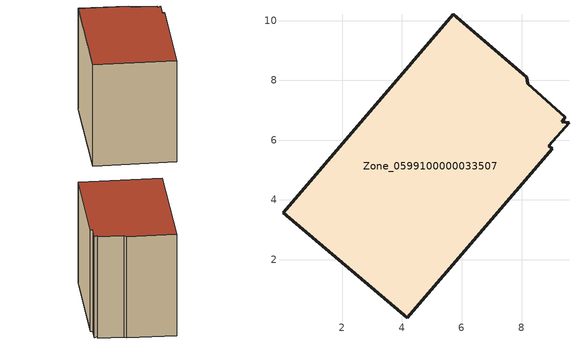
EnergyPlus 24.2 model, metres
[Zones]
Zone_0599100000033507
 floor ground (C_G): 8.91,5.81 9.03,5.71 4.18,0.06 0.02,3.56 5.71,10.21 8.17,8.1 8.21,7.88 9.47,6.77 9.35,6.62 9.59,6.59 z0
 wall outside (C_F): 8.17,8.1 5.71,10.21 0.02,3.56 4.18,0.06 9.03,5.71 8.91,5.81 9.59,6.59 9.35,6.62 9.47,6.77 8.21,7.88 8.17,8.1 z0:7.15
 roof outside (C_R): 8.91,5.81 9.59,6.59 9.35,6.62 9.47,6.77 8.21,7.88 8.17,8.1 5.71,10.21 0.02,3.56 4.18,0.06 9.03,5.71 z7.15
[BUILDING]
Pand.0599100000033507: North Axis=0; Terrain=City; Loads Convergence Tolerance Value=0.04; Temperature Convergence Tolerance Value=0.4; Solar Distribution=FullExterior; Maximum Number of Warmup Days=25; Minimum Number of Warmup Days=1
[Site:Location]
Rotterdam.The.Hague.AP_ZH_NLD Design_Conditions: Latitude=51.96; Longitude=4.45; Time Zone=1; Elevation=-4.5
[SITE:GROUNDTEMPERATURE:BUILDINGSURFACE]
18, 18, 18, 18, 18, 18, 18, 18, 18, 18, 18, 18
[MATERIAL] Thermal Absorptance=0.9; Solar Absorptance=0.7; Visible Absorptance=0.7
Name | Roughness | Thickness | Conductivity | Density | Specific Heat
G.TC.1946 | MediumSmooth | 0.15 | 1 | 540 | 1210
F.TC.1946 | Rough | 0.3 | 0.857143 | 1920 | 840
R.TC.1946 | MediumRough | 0.2 | 0.909091 | 1500 | 1000
[CONSTRUCTION]
C_G: G.TC.1946
C_F: F.TC.1946
C_R: R.TC.1946
[ZONE]
Zone_0599100000033507: Type=1; Multiplier=1; Ceiling Height=Autocalculate; Volume=Autocalculate; Floor Area=autocalculate; Part of Total Floor Area=Yes
[ZONEINFILTRATION:DESIGNFLOWRATE]
Infil_Zone_0599100000033507: Zone or ZoneList or Space or SpaceList=Zone_0599100000033507; Schedule=AlwaysOn; Design Flow Rate Calculation Method=Flow/Area; Flow Rate per Floor Area=0.003; Constant Term Coefficient=1; Temperature Term Coefficient=0; Velocity Term Coefficient=0; Velocity Squared Term Coefficient=0
[HVACTEMPLATE:ZONE:IDEALLOADSAIRSYSTEM]
Zone_0599100000033507: Maximum Heating Supply Air Temperature=50; Minimum Cooling Supply Air Temperature=13; Maximum Heating Supply Air Humidity Ratio=0.0156; Minimum Cooling Supply Air Humidity Ratio=0.0077; Heating Limit=NoLimit; Cooling Limit=NoLimit; Dehumidification Control Type=ConstantSensibleHeatRatio; Cooling Sensible Heat Ratio=0.7; Dehumidification Setpoint=60; Humidification Control Type=None; Humidification Setpoint=30; Outdoor Air Method=None; Outdoor Air Flow Rate per Person=0.00944; Outdoor Air Flow Rate per Zone Floor Area=0; Outdoor Air Flow Rate per Zone=0; Demand Controlled Ventilation Type=None; Outdoor Air Economizer Type=NoEconomizer; Heat Recovery Type=None; Sensible Heat Recovery Effectiveness=0.7; Latent Heat Recovery Effectiveness=0.65
[ZONECONTROL:THERMOSTAT]
ThermostatControl_Zone_0599100000033507: Zone or ZoneList=Zone_0599100000033507; Control Type Schedule=DualSetpointControlType; Control 1=Thermostat_Zone_0599100000033507; Temperature Difference Between Cutout And Setpoint=0
[THERMOSTATSETPOINT:DUALSETPOINT]
Thermostat_Zone_0599100000033507: Heating Setpoint Temperature Schedule=HeatingSetpoint_Zone_0599100000033507; Cooling Setpoint Temperature Schedule=CoolingSetpoint_Zone_0599100000033507
[SCHEDULE:COMPACT]
HeatingSetpoint_Zone_0599100000033507: Through: 12/31, For: AllDays, Until: 24:00, 21
CoolingSetpoint_Zone_0599100000033507: Through: 12/31, For: AllDays, Until: 24:00, 24
DualSetpointControlType: Through: 12/31, For: AllDays, Until: 24:00, 4
AlwaysOn: Through: 12/31, For: AllDays, Until: 24:00, 1
